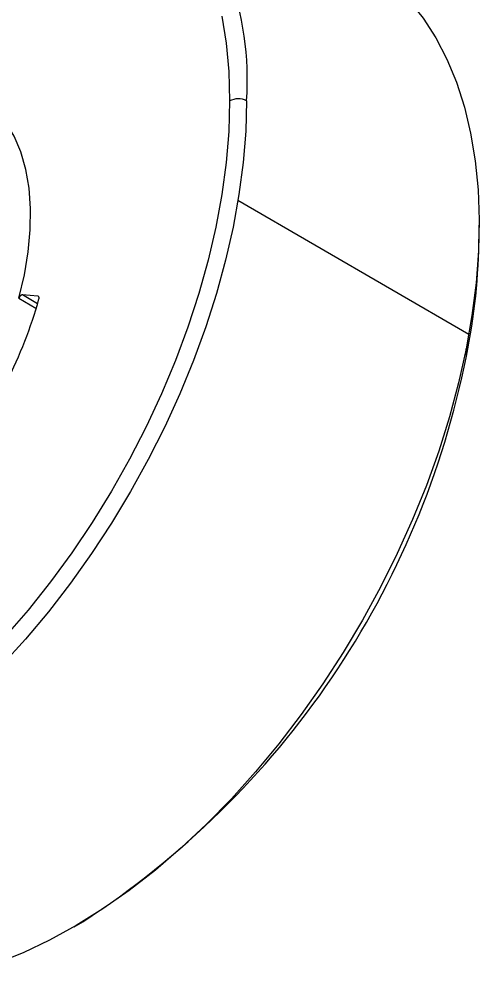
# Model space of a CAD drawing. Header units: millimetres. Extents: x 3975 to 4317, y 206 to 449.
# Drawn here: x 4246.17 to 4266.84, y 257.63 to 300.03 of the extents above; entities that cross this region are included whole.
import ezdxf

# ---------------------------------------------------------------- set-up
doc = ezdxf.new("R2010")
doc.units = ezdxf.units.MM

msp = doc.modelspace()

# ---------------------------------------------------------------- linework, layer by layer
at = {"color": 7, "linetype": 'Continuous', "lineweight": 25}
for p, q in [((4256.009, 291.888), (4266.372, 285.879)), ((4266.838, 290.319), (4266.839, 290.767)), ((4247.025, 287.577), (4246.327, 287.639)), ((4266.267, 284.882), (4266.256, 285.211)), ((4248.652, 259.263), (4249.04, 259.489))]:
    msp.add_line(p, q, dxfattribs=at)
at = {"color": 8, "linetype": 'Continuous', "lineweight": 25}
for p, q in [((4246.174, 287.487), (4246.931, 287.034)), ((4247.007, 287.231), (4246.327, 287.639))]:
    msp.add_line(p, q, dxfattribs=at)
at = {"color": 7, "linetype": 'Continuous', "lineweight": 25, "flags": 128}
for points in [[(4261.522, 302.632), (4262.211, 302.185), (4262.976, 301.568), (4263.68, 300.86), (4264.319, 300.064), (4264.89, 299.183), (4265.392, 298.222), (4265.822, 297.184), (4266.178, 296.073), (4266.458, 294.895), (4266.663, 293.654), (4266.79, 292.356), (4266.838, 291.007), (4266.809, 289.612), (4266.702, 288.176), (4266.517, 286.707), (4266.256, 285.211)], [(4255.284, 300.15), (4255.478, 298.937), (4255.595, 297.666), (4255.633, 296.345)], [(4246.174, 287.487), (4246.421, 288.536), (4246.592, 289.563), (4246.683, 290.559), (4246.696, 291.515), (4246.628, 292.423), (4246.482, 293.272), (4246.258, 294.056), (4245.958, 294.768), (4245.586, 295.399), (4245.145, 295.945), (4244.638, 296.401), (4244.177, 296.704)], [(4255.633, 296.345), (4255.595, 294.98), (4255.478, 293.575), (4255.284, 292.138), (4255.015, 290.674), (4254.67, 289.191), (4254.251, 287.695), (4253.761, 286.193), (4253.202, 284.691), (4252.576, 283.197), (4251.885, 281.716), (4251.133, 280.255), (4250.324, 278.822), (4249.461, 277.422), (4248.547, 276.061), (4247.588, 274.747), (4246.586, 273.483), (4245.547, 272.277)], [(4266.256, 285.211), (4265.918, 283.694), (4265.507, 282.162), (4265.023, 280.622), (4264.469, 279.081), (4263.847, 277.544), (4263.159, 276.02), (4262.41, 274.514), (4261.6, 273.033), (4260.736, 271.583), (4259.819, 270.17), (4258.854, 268.801), (4257.845, 267.481), (4256.797, 266.216), (4255.713, 265.011), (4254.599, 263.871), (4253.46, 262.802), (4252.299, 261.808), (4251.123, 260.893), (4249.935, 260.061), (4248.742, 259.316), (4247.549, 258.661), (4246.359, 258.098), (4245.18, 257.63)]]:
    msp.add_lwpolyline(points, dxfattribs=at)
at = {"color": 8, "linetype": 'Continuous', "lineweight": 25, "flags": 128}
msp.add_lwpolyline([(4256.397, 296.353), (4256.359, 294.986), (4256.245, 293.581), (4256.055, 292.144), (4255.791, 290.681), (4255.452, 289.198), (4255.042, 287.702), (4254.561, 286.198), (4254.012, 284.694), (4253.396, 283.197), (4252.718, 281.711), (4251.978, 280.244), (4251.182, 278.802), (4250.331, 277.391), (4249.431, 276.018), (4248.484, 274.687), (4247.494, 273.405), (4246.466, 272.178), (4245.405, 271.01)], dxfattribs=at)
at = {"color": 8, "linetype": 'Continuous', "lineweight": 25}
msp.add_arc((4242.621, 297.297), 13.809, 356.0826, 44.2175, dxfattribs=at)
at = {"color": 7, "linetype": 'Continuous', "lineweight": 25}
for centre, radius, start, end in [((4256.023, 295.591), 0.85, 63.854, 117.3007), ((4238.492, 290.546), 28.347, 348.4725, 359.5402), ((4227.142, 293.058), 20.701, 338.7485, 344.2892), ((4225.524, 293.68), 22.435, 333.6459, 338.7681), ((4227.572, 292.593), 39.456, 302.9634, 348.7292)]:
    msp.add_arc(centre, radius, start, end, dxfattribs=at)
for points, knots in [([(4248.889, 308.803), (4248.881, 308.806), (4248.578, 308.898), (4247.942, 309), (4246.983, 309.104), (4245.988, 309.11), (4244.965, 309.031), (4243.917, 308.863), (4242.849, 308.609), (4241.765, 308.268), (4240.669, 307.842), (4239.565, 307.333), (4238.459, 306.743), (4237.353, 306.075), (4236.253, 305.331), (4235.163, 304.514), (4234.086, 303.627), (4233.026, 302.674), (4231.988, 301.659), (4230.975, 300.585), (4229.992, 299.457), (4229.04, 298.278), (4228.125, 297.053), (4227.249, 295.788), (4226.416, 294.486), (4225.628, 293.152), (4224.889, 291.792), (4224.202, 290.41), (4223.569, 289.012), (4222.992, 287.602), (4222.474, 286.187), (4222.017, 284.771), (4221.622, 283.36), (4221.291, 281.959), (4221.025, 280.572), (4220.826, 279.206), (4220.695, 277.865), (4220.641, 276.803), (4220.637, 276.193), (4220.636, 276.01)], [0, 0, 0, 0, 0.000674, 0.0284, 0.056208, 0.084111, 0.112112, 0.140201, 0.168363, 0.196582, 0.224839, 0.253121, 0.281416, 0.309715, 0.338011, 0.3663, 0.394581, 0.422853, 0.451117, 0.479372, 0.507619, 0.535861, 0.564097, 0.592329, 0.620558, 0.648786, 0.677015, 0.705244, 0.733476, 0.761712, 0.789952, 0.8182, 0.846455, 0.874719, 0.902994, 0.931279, 0.959576, 0.987884, 1, 1, 1, 1]), ([(4246.327, 287.639), (4246.32, 287.639), (4246.307, 287.639), (4246.286, 287.632), (4246.263, 287.619), (4246.241, 287.601), (4246.219, 287.578), (4246.2, 287.55), (4246.184, 287.519), (4246.177, 287.498), (4246.174, 287.487)], [0, 0, 0, 0, 0.115586, 0.233859, 0.35482, 0.478472, 0.604814, 0.733849, 0.865578, 1, 1, 1, 1])]:
    msp.add_open_spline(points, degree=3, knots=knots, dxfattribs=at)
msp.add_open_spline([(4247.071, 287.453), (4247.074, 287.469), (4247.08, 287.501), (4247.073, 287.54), (4247.055, 287.569), (4247.035, 287.574), (4247.025, 287.577)], degree=3, dxfattribs=at)

doc.saveas('drawing.dxf')
